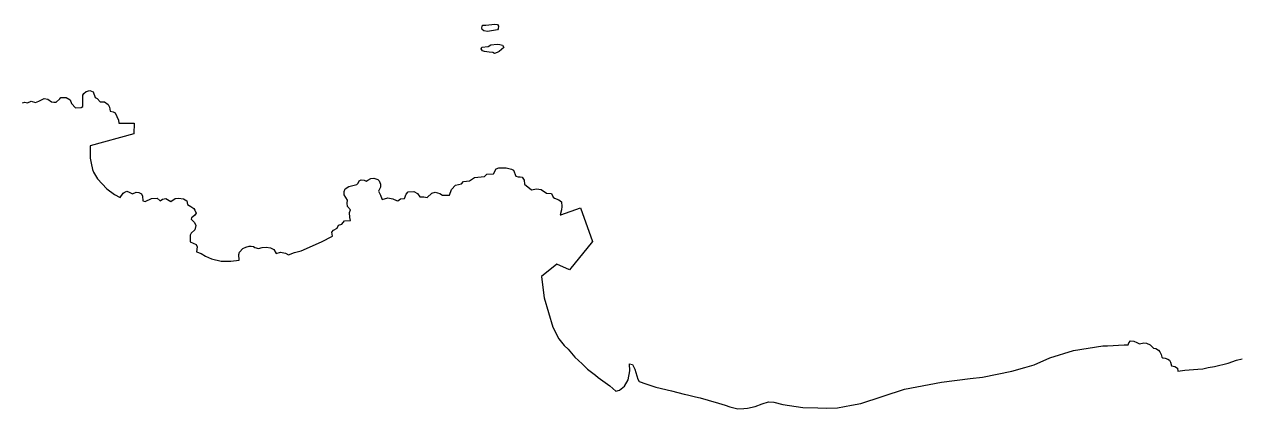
# Model space of a CAD drawing. Header units: inches. Extents: x -62624 to 51363, y -122611 to -15713.
# Drawn here: x -5221 to -3159, y -114303 to -113651 of the extents above; entities that cross this region are included whole.
import ezdxf

# ---------------------------------------------------------------- set-up
doc = ezdxf.new("R2010")
doc.units = ezdxf.units.IN
doc.header["$MEASUREMENT"] = 0

msp = doc.modelspace()

# ---------------------------------------------------------------- linework, layer by layer
for points in [[(-4445.7, -113657.1), (-4444.6, -113652.6), (-4439.2, -113652.6), (-4423.4, -113651.2), (-4419.3, -113651.5), (-4417.3, -113654.2), (-4418.2, -113659.1), (-4419.3, -113660.4), (-4435.9, -113663.1), (-4442.3, -113662), (-4445, -113660.1), (-4445.7, -113657.1)], [(-4446.6, -113692.7), (-4445.5, -113689.7), (-4434.8, -113688.9), (-4430.3, -113685.7), (-4419.6, -113685.1), (-4415.1, -113685.4), (-4410.7, -113686.8), (-4408.4, -113690.6), (-4416.2, -113697.4), (-4419.8, -113699.2), (-4424.1, -113700.4), (-4427.2, -113699.2), (-4433, -113698.2), (-4441, -113697.4), (-4444.8, -113696), (-4446.6, -113692.7)], [(-5224.3, -113784.4), (-5220.7, -113783), (-5216.3, -113784.3), (-5209.6, -113781.6), (-5202.2, -113783.9), (-5196.9, -113781.7), (-5188, -113777.1), (-5181.5, -113778), (-5175.1, -113782.4), (-5171.3, -113783), (-5167.2, -113783.5), (-5161.3, -113777.4), (-5159.4, -113775.5), (-5150.3, -113775.4), (-5143.8, -113779.3), (-5141.3, -113785.5), (-5134.9, -113792.8), (-5125.1, -113792.4), (-5122, -113790.5), (-5122, -113771.5), (-5120.7, -113768.7), (-5116.8, -113765.4), (-5110.1, -113763.6), (-5104.5, -113765.5), (-5101.4, -113775.5), (-5098.1, -113776.9), (-5092.9, -113782.8), (-5085.7, -113782.9), (-5079.5, -113787.4), (-5076.8, -113791.6), (-5075.6, -113798.6), (-5070.8, -113799.9), (-5067.5, -113801.3), (-5061.7, -113813.7), (-5061.4, -113818.7), (-5035.2, -113818.7), (-5035.8, -113836.8), (-5109.8, -113857.4), (-5110, -113878.3), (-5108.3, -113886.8), (-5106, -113897.3), (-5104, -113901.7), (-5097.2, -113913.5), (-5081.4, -113930), (-5068.3, -113940), (-5059, -113945), (-5054.1, -113937.6), (-5052.1, -113936.3), (-5047.6, -113934.3), (-5043.4, -113935.9), (-5038, -113938.9), (-5031.6, -113935.9), (-5027.1, -113936.3), (-5022.7, -113938.8), (-5020.9, -113942.5), (-5020.4, -113950.6), (-5016.7, -113951.5), (-5005.8, -113946.5), (-4996.2, -113946.2), (-4990.9, -113950.5), (-4987.2, -113947.7), (-4981.5, -113946.9), (-4973.1, -113951.7), (-4965.9, -113946.9), (-4959.8, -113946.1), (-4951.3, -113947), (-4945.7, -113950.4), (-4944.8, -113956.8), (-4939.3, -113960.1), (-4934, -113963.8), (-4932.2, -113966.3), (-4930.3, -113971.3), (-4933.1, -113975.5), (-4938, -113979.6), (-4938.8, -113981.5), (-4937.3, -113982.9), (-4933, -113987.1), (-4930.9, -113992.6), (-4932.1, -113999.5), (-4938.4, -114005.7), (-4940.3, -114008.8), (-4940.3, -114020.4), (-4930.3, -114024.5), (-4928.4, -114028.8), (-4929.7, -114037), (-4921.6, -114040.1), (-4914.5, -114044.2), (-4904.1, -114048.8), (-4887.7, -114052.9), (-4871.4, -114053), (-4857.3, -114051.4), (-4857.9, -114041.6), (-4856.6, -114037.6), (-4851, -114031.4), (-4846, -114028.9), (-4840.4, -114027.6), (-4836.6, -114027.6), (-4832.9, -114028.2), (-4830.4, -114029.5), (-4824.1, -114031.4), (-4817.9, -114029.5), (-4811.6, -114028.9), (-4803.8, -114030.2), (-4798.5, -114033.3), (-4794.7, -114039.8), (-4786.9, -114037.8), (-4778.5, -114039.5), (-4773.5, -114042), (-4763.5, -114038.3), (-4751.9, -114035.2), (-4717.3, -114020), (-4698.8, -114010.6), (-4699.8, -114003.9), (-4697.3, -114000.2), (-4691, -113997.1), (-4688.5, -113992.1), (-4683.3, -113989.9), (-4678.5, -113984.6), (-4668.4, -113983.7), (-4669.3, -113978.7), (-4670.2, -113970.6), (-4668.5, -113965.8), (-4673.2, -113960.4), (-4674.2, -113954.6), (-4673.7, -113949.4), (-4679, -113940.2), (-4679.1, -113934.6), (-4677.2, -113930.5), (-4671.1, -113926.1), (-4657.7, -113923.1), (-4655.4, -113920.8), (-4653.9, -113916.9), (-4650.3, -113915.1), (-4645.3, -113915.3), (-4641.6, -113917.1), (-4639.1, -113915.8), (-4634, -113912.6), (-4629.1, -113912.1), (-4622.2, -113914.6), (-4619.8, -113916.5), (-4617.6, -113922.2), (-4617.6, -113927.4), (-4621, -113934), (-4617.6, -113940.8), (-4615.4, -113947.1), (-4614.6, -113948.2), (-4605, -113945.7), (-4596.7, -113947.1), (-4590.4, -113950.2), (-4587.9, -113950.7), (-4583.6, -113947.2), (-4577, -113946.8), (-4574.2, -113939.2), (-4570.7, -113935.4), (-4561.2, -113935), (-4554.9, -113938.1), (-4550.7, -113943.8), (-4544.2, -113943.7), (-4538.4, -113945.1), (-4530.4, -113937.8), (-4524.8, -113935.9), (-4517.1, -113938), (-4512.3, -113940.9), (-4500.4, -113940.9), (-4496.9, -113931.3), (-4490.1, -113924), (-4480.4, -113921.5), (-4476.7, -113917.8), (-4466.7, -113916.5), (-4458.3, -113911), (-4441.4, -113909.2), (-4437.5, -113905.2), (-4425.7, -113904.6), (-4421.3, -113896.1), (-4416.7, -113894.7), (-4404.2, -113894.7), (-4395.5, -113896.6), (-4392.3, -113898.5), (-4388.3, -113908.7), (-4384.2, -113909.7), (-4380.5, -113909.6), (-4377.6, -113910.7), (-4376, -113911.9), (-4374.1, -113915.7), (-4373.6, -113922.2), (-4361.7, -113932.2), (-4353.3, -113930.5), (-4345.1, -113931.6), (-4336.3, -113937.3), (-4327.8, -113937.9), (-4324.7, -113944.4), (-4322.4, -113946), (-4314.9, -113949), (-4310.5, -113952.3), (-4310.2, -113960.2), (-4310.6, -113966.1), (-4313.1, -113974.1), (-4311.8, -113974.1), (-4278.2, -113962.7), (-4257.8, -114019.3), (-4296.9, -114067.5), (-4318.7, -114058), (-4344.3, -114079.2), (-4344, -114083.9), (-4340.2, -114115.2), (-4325.6, -114164.8), (-4315.2, -114184.4), (-4306.3, -114196), (-4299.4, -114202.3), (-4288.1, -114215.5), (-4275.7, -114227.3), (-4271.6, -114231), (-4266.6, -114235.9), (-4253.2, -114246.1), (-4248.2, -114250.5), (-4228.8, -114264.3), (-4218.3, -114273.3), (-4212.1, -114271.8), (-4204.1, -114265.1), (-4197.4, -114254.3), (-4195, -114238.9), (-4195.5, -114227.2), (-4190.2, -114227.9), (-4186.1, -114236), (-4181.4, -114253.1), (-4178.8, -114256.8), (-4167.6, -114261.2), (-4150.8, -114266.5), (-4124, -114273.1), (-4102.6, -114278.7), (-4097.2, -114279.4), (-4083.5, -114283), (-4075.5, -114285), (-4062.2, -114288.6), (-4044.5, -114293.7), (-4033.2, -114297.1), (-4025.2, -114300), (-4011.4, -114303.1), (-4001.4, -114302.6), (-3995.3, -114302.4), (-3982.1, -114299.4), (-3970.2, -114295), (-3959.8, -114291.6), (-3950.8, -114291.9), (-3935.2, -114296.3), (-3901.5, -114301.3), (-3876.2, -114301.9), (-3860.9, -114302.4), (-3842.7, -114301.4), (-3819.1, -114297.2), (-3803.4, -114294.5), (-3729, -114270.1), (-3666.6, -114258.2), (-3617.5, -114252.1), (-3596.6, -114249.4), (-3547, -114239.5), (-3525.3, -114233.3), (-3509.3, -114228.6), (-3482.4, -114217.1), (-3442.6, -114204.3), (-3392.9, -114196.5), (-3384.8, -114196.5), (-3356.8, -114194.9), (-3349.9, -114194.7), (-3348.5, -114191.5), (-3345.8, -114187.9), (-3340.2, -114188.4), (-3335.2, -114191), (-3330.4, -114193.4), (-3323.1, -114191.3), (-3318.5, -114192.2), (-3312.6, -114195.1), (-3306.8, -114200.7), (-3302.8, -114201.2), (-3298.2, -114203.8), (-3296, -114206.6), (-3293.8, -114211.4), (-3292.7, -114215.9), (-3290.9, -114216.7), (-3287.3, -114217.2), (-3282.5, -114219.3), (-3279.7, -114220.9), (-3277.8, -114224.3), (-3276.6, -114230.7), (-3270.9, -114231.6), (-3266.3, -114234.6), (-3265.9, -114239.7), (-3253.6, -114237.8), (-3231.7, -114235.9), (-3223, -114235.3), (-3214.2, -114233.5), (-3203.6, -114231.6), (-3180.4, -114225.9), (-3166.1, -114221), (-3156.7, -114218.5)]]:
    msp.add_lwpolyline(points)

doc.saveas('drawing.dxf')
